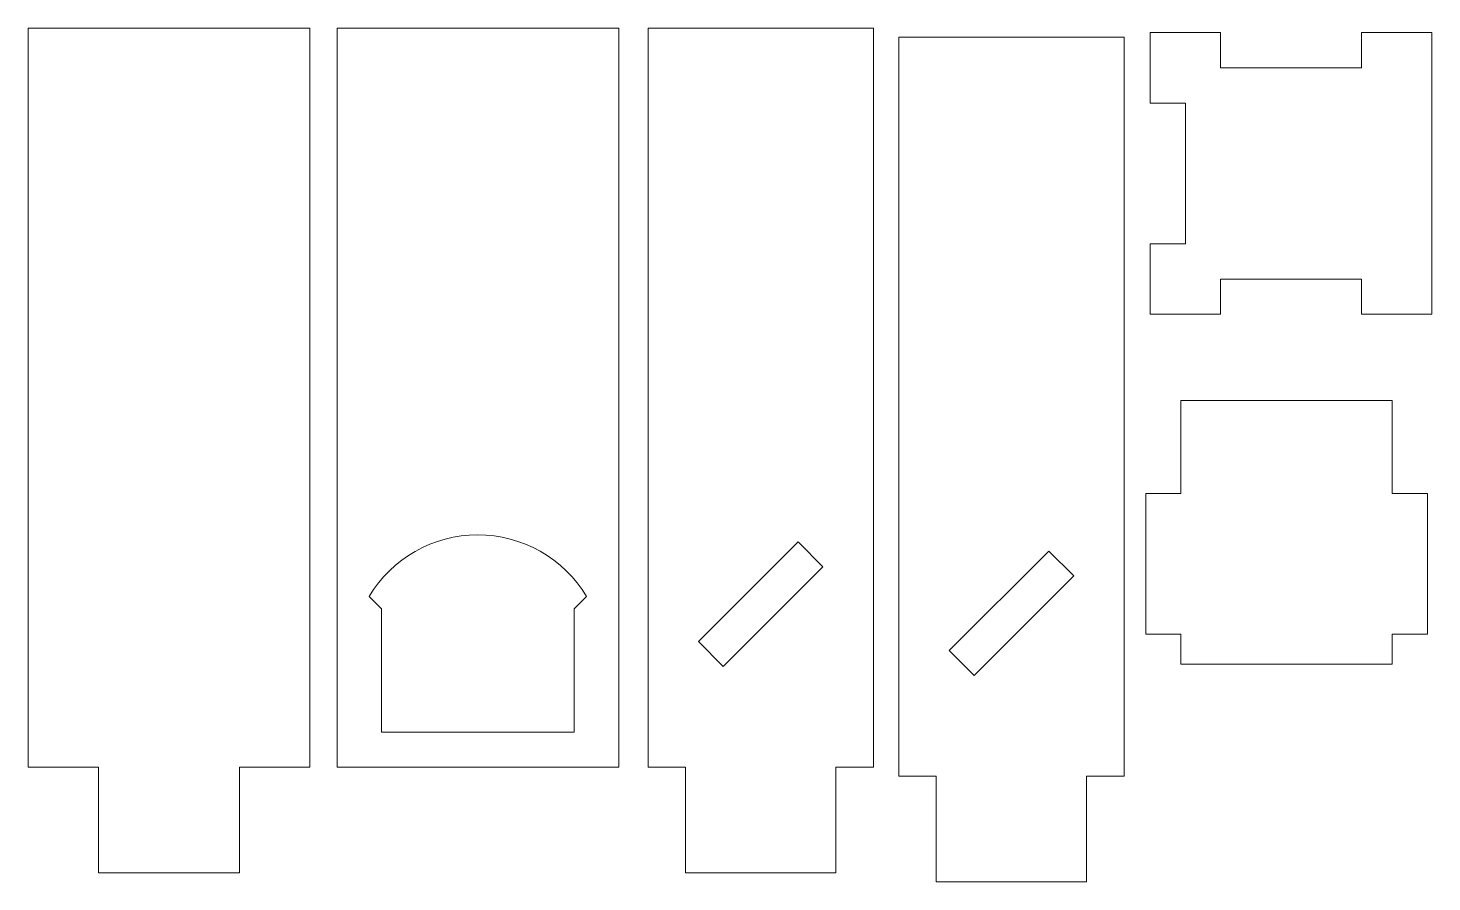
# Model space of a CAD drawing. Header units: inches. Extents: x -15.85 to -10.87, y 5.82 to 8.85.
import ezdxf

# ---------------------------------------------------------------- set-up
doc = ezdxf.new("R2010")
doc.units = ezdxf.units.IN
doc.header["$MEASUREMENT"] = 0
doc.layers.add('Layer 1', color=7, linetype='Continuous')

msp = doc.modelspace()

# ---------------------------------------------------------------- linework, layer by layer
at = {"layer": 'Layer 1', "color": 1, "lineweight": 9}
for points, knots in [([(-14.8548, 8.8548), (-14.8548, 8.8548), (-15.8548, 8.8548), (-15.8548, 8.8548), (-15.8548, 8.8548), (-15.8548, 8.8548), (-15.8548, 6.2298), (-15.8548, 6.2298), (-15.8548, 6.2298), (-15.8548, 6.2298), (-15.6048, 6.2298), (-15.6048, 6.2298), (-15.6048, 6.2298), (-15.6048, 6.2298), (-15.6048, 5.8548), (-15.6048, 5.8548), (-15.6048, 5.8548), (-15.6048, 5.8548), (-15.1048, 5.8548), (-15.1048, 5.8548), (-15.1048, 5.8548), (-15.1048, 5.8548), (-15.1048, 6.2298), (-15.1048, 6.2298), (-15.1048, 6.2298), (-15.1048, 6.2298), (-14.8548, 6.2298), (-14.8548, 6.2298), (-14.8548, 6.2298), (-14.8548, 6.2298), (-14.8548, 8.8548), (-14.8548, 8.8548)], [0, 0, 0, 0, 0.111111, 0.111111, 0.111111, 0.111111, 0.222222, 0.222222, 0.222222, 0.222222, 0.333333, 0.333333, 0.333333, 0.333333, 0.444444, 0.444444, 0.444444, 0.444444, 0.555556, 0.555556, 0.555556, 0.555556, 0.666667, 0.666667, 0.666667, 0.666667, 0.777778, 0.777778, 0.777778, 0.777778, 1, 1, 1, 1]), ([(-13.7581, 8.8548), (-13.7581, 8.8548), (-14.7581, 8.8548), (-14.7581, 8.8548), (-14.7581, 8.8548), (-14.7581, 8.8548), (-14.7581, 6.2298), (-14.7581, 6.2298), (-14.7581, 6.2298), (-14.7581, 6.2298), (-13.7581, 6.2298), (-13.7581, 6.2298), (-13.7581, 6.2298), (-13.7581, 6.2298), (-13.7581, 8.8548), (-13.7581, 8.8548)], [0, 0, 0, 0, 0.2, 0.2, 0.2, 0.2, 0.4, 0.4, 0.4, 0.4, 0.6, 0.6, 0.6, 0.6, 1, 1, 1, 1]), ([(-13.5207, 6.2298), (-13.5207, 6.2298), (-13.5207, 5.8548), (-13.5207, 5.8548), (-13.5207, 5.8548), (-13.5207, 5.8548), (-12.9874, 5.8548), (-12.9874, 5.8548), (-12.9874, 5.8548), (-12.9874, 5.8548), (-12.9874, 6.2298), (-12.9874, 6.2298), (-12.9874, 6.2298), (-12.9874, 6.2298), (-12.854, 6.2298), (-12.854, 6.2298), (-12.854, 6.2298), (-12.854, 6.2298), (-12.854, 8.8548), (-12.854, 8.8548), (-12.854, 8.8548), (-12.854, 8.8548), (-13.654, 8.8548), (-13.654, 8.8548), (-13.654, 8.8548), (-13.654, 8.8548), (-13.654, 6.2298), (-13.654, 6.2298), (-13.654, 6.2298), (-13.654, 6.2298), (-13.5207, 6.2298), (-13.5207, 6.2298)], [0, 0, 0, 0, 0.111111, 0.111111, 0.111111, 0.111111, 0.222222, 0.222222, 0.222222, 0.222222, 0.333333, 0.333333, 0.333333, 0.333333, 0.444444, 0.444444, 0.444444, 0.444444, 0.555556, 0.555556, 0.555556, 0.555556, 0.666667, 0.666667, 0.666667, 0.666667, 0.777778, 0.777778, 0.777778, 0.777778, 1, 1, 1, 1]), ([(-12.6304, 6.1976), (-12.6304, 6.1976), (-12.6304, 5.8226), (-12.6304, 5.8226), (-12.6304, 5.8226), (-12.6304, 5.8226), (-12.097, 5.8226), (-12.097, 5.8226), (-12.097, 5.8226), (-12.097, 5.8226), (-12.097, 6.1976), (-12.097, 6.1976), (-12.097, 6.1976), (-12.097, 6.1976), (-11.9637, 6.1976), (-11.9637, 6.1976), (-11.9637, 6.1976), (-11.9637, 6.1976), (-11.9637, 8.8226), (-11.9637, 8.8226), (-11.9637, 8.8226), (-11.9637, 8.8226), (-12.7637, 8.8226), (-12.7637, 8.8226), (-12.7637, 8.8226), (-12.7637, 8.8226), (-12.7637, 6.1976), (-12.7637, 6.1976), (-12.7637, 6.1976), (-12.7637, 6.1976), (-12.6304, 6.1976), (-12.6304, 6.1976)], [0, 0, 0, 0, 0.111111, 0.111111, 0.111111, 0.111111, 0.222222, 0.222222, 0.222222, 0.222222, 0.333333, 0.333333, 0.333333, 0.333333, 0.444444, 0.444444, 0.444444, 0.444444, 0.555556, 0.555556, 0.555556, 0.555556, 0.666667, 0.666667, 0.666667, 0.666667, 0.777778, 0.777778, 0.777778, 0.777778, 1, 1, 1, 1]), ([(-10.871, 7.8387), (-10.871, 7.8387), (-10.871, 8.8387), (-10.871, 8.8387), (-10.871, 8.8387), (-10.871, 8.8387), (-11.121, 8.8387), (-11.121, 8.8387), (-11.121, 8.8387), (-11.121, 8.8387), (-11.121, 8.7137), (-11.121, 8.7137), (-11.121, 8.7137), (-11.121, 8.7137), (-11.621, 8.7137), (-11.621, 8.7137), (-11.621, 8.7137), (-11.621, 8.7137), (-11.621, 8.8387), (-11.621, 8.8387), (-11.621, 8.8387), (-11.621, 8.8387), (-11.871, 8.8387), (-11.871, 8.8387), (-11.871, 8.8387), (-11.871, 8.8387), (-11.871, 8.5887), (-11.871, 8.5887), (-11.871, 8.5887), (-11.871, 8.5887), (-11.746, 8.5887), (-11.746, 8.5887), (-11.746, 8.5887), (-11.746, 8.5887), (-11.746, 8.0887), (-11.746, 8.0887), (-11.746, 8.0887), (-11.746, 8.0887), (-11.871, 8.0887), (-11.871, 8.0887), (-11.871, 8.0887), (-11.871, 8.0887), (-11.871, 7.8387), (-11.871, 7.8387), (-11.871, 7.8387), (-11.871, 7.8387), (-11.621, 7.8387), (-11.621, 7.8387), (-11.621, 7.8387), (-11.621, 7.8387), (-11.621, 7.9637), (-11.621, 7.9637), (-11.621, 7.9637), (-11.621, 7.9637), (-11.121, 7.9637), (-11.121, 7.9637), (-11.121, 7.9637), (-11.121, 7.9637), (-11.121, 7.8387), (-11.121, 7.8387), (-11.121, 7.8387), (-11.121, 7.8387), (-10.871, 7.8387), (-10.871, 7.8387)], [0, 0, 0, 0, 0.058824, 0.058824, 0.058824, 0.058824, 0.117647, 0.117647, 0.117647, 0.117647, 0.176471, 0.176471, 0.176471, 0.176471, 0.235294, 0.235294, 0.235294, 0.235294, 0.294118, 0.294118, 0.294118, 0.294118, 0.352941, 0.352941, 0.352941, 0.352941, 0.411765, 0.411765, 0.411765, 0.411765, 0.470588, 0.470588, 0.470588, 0.470588, 0.529412, 0.529412, 0.529412, 0.529412, 0.588235, 0.588235, 0.588235, 0.588235, 0.647059, 0.647059, 0.647059, 0.647059, 0.705882, 0.705882, 0.705882, 0.705882, 0.764706, 0.764706, 0.764706, 0.764706, 0.823529, 0.823529, 0.823529, 0.823529, 0.882353, 0.882353, 0.882353, 0.882353, 1, 1, 1, 1]), ([(-11.7621, 6.5965), (-11.7621, 6.5965), (-11.0121, 6.5965), (-11.0121, 6.5965), (-11.0121, 6.5965), (-11.0121, 6.5965), (-11.0121, 6.7025), (-11.0121, 6.7025), (-11.0121, 6.7025), (-11.0121, 6.7025), (-10.8871, 6.7025), (-10.8871, 6.7025), (-10.8871, 6.7025), (-10.8871, 6.7025), (-10.8871, 7.2025), (-10.8871, 7.2025), (-10.8871, 7.2025), (-10.8871, 7.2025), (-11.0121, 7.2025), (-11.0121, 7.2025), (-11.0121, 7.2025), (-11.0121, 7.2025), (-11.0121, 7.5325), (-11.0121, 7.5325), (-11.0121, 7.5325), (-11.0121, 7.5325), (-11.7621, 7.5325), (-11.7621, 7.5325), (-11.7621, 7.5325), (-11.7621, 7.5325), (-11.7621, 7.2025), (-11.7621, 7.2025), (-11.7621, 7.2025), (-11.7621, 7.2025), (-11.8871, 7.2025), (-11.8871, 7.2025), (-11.8871, 7.2025), (-11.8871, 7.2025), (-11.8871, 6.7025), (-11.8871, 6.7025), (-11.8871, 6.7025), (-11.8871, 6.7025), (-11.7621, 6.7025), (-11.7621, 6.7025), (-11.7621, 6.7025), (-11.7621, 6.7025), (-11.7621, 6.5965), (-11.7621, 6.5965)], [0, 0, 0, 0, 0.076923, 0.076923, 0.076923, 0.076923, 0.153846, 0.153846, 0.153846, 0.153846, 0.230769, 0.230769, 0.230769, 0.230769, 0.307692, 0.307692, 0.307692, 0.307692, 0.384615, 0.384615, 0.384615, 0.384615, 0.461538, 0.461538, 0.461538, 0.461538, 0.538462, 0.538462, 0.538462, 0.538462, 0.615385, 0.615385, 0.615385, 0.615385, 0.692308, 0.692308, 0.692308, 0.692308, 0.769231, 0.769231, 0.769231, 0.769231, 0.846154, 0.846154, 0.846154, 0.846154, 1, 1, 1, 1]), ([(-13.8721, 6.8363), (-13.8721, 6.8363), (-13.9161, 6.7923), (-13.9161, 6.7923), (-13.9161, 6.7923), (-13.9161, 6.7923), (-13.9161, 6.3548), (-13.9161, 6.3548), (-13.9161, 6.3548), (-13.9161, 6.3548), (-14.6001, 6.3548), (-14.6001, 6.3548), (-14.6001, 6.3548), (-14.6001, 6.3548), (-14.6001, 6.7923), (-14.6001, 6.7923), (-14.6001, 6.7923), (-14.6001, 6.7923), (-14.644, 6.8363), (-14.644, 6.8363), (-14.644, 6.8363), (-14.563, 6.9719), (-14.4168, 7.055), (-14.2589, 7.0553), (-14.2589, 7.0553), (-14.1009, 7.0556), (-13.9536, 6.9716), (-13.8721, 6.8363)], [0, 0, 0, 0, 0.125, 0.125, 0.125, 0.125, 0.25, 0.25, 0.25, 0.25, 0.375, 0.375, 0.375, 0.375, 0.5, 0.5, 0.5, 0.5, 0.625, 0.625, 0.625, 0.625, 0.75, 0.75, 0.75, 0.75, 1, 1, 1, 1]), ([(-13.1214, 7.0298), (-13.1214, 7.0298), (-13.0331, 6.9414), (-13.0331, 6.9414), (-13.0331, 6.9414), (-13.0331, 6.9414), (-13.3866, 6.5879), (-13.3866, 6.5879), (-13.3866, 6.5879), (-13.3866, 6.5879), (-13.475, 6.6763), (-13.475, 6.6763), (-13.475, 6.6763), (-13.475, 6.6763), (-13.1214, 7.0298), (-13.1214, 7.0298)], [0, 0, 0, 0, 0.2, 0.2, 0.2, 0.2, 0.4, 0.4, 0.4, 0.4, 0.6, 0.6, 0.6, 0.6, 1, 1, 1, 1]), ([(-12.2311, 6.9976), (-12.2311, 6.9976), (-12.1427, 6.9092), (-12.1427, 6.9092), (-12.1427, 6.9092), (-12.1427, 6.9092), (-12.4963, 6.5556), (-12.4963, 6.5556), (-12.4963, 6.5556), (-12.4963, 6.5556), (-12.5847, 6.644), (-12.5847, 6.644), (-12.5847, 6.644), (-12.5847, 6.644), (-12.2311, 6.9976), (-12.2311, 6.9976)], [0, 0, 0, 0, 0.2, 0.2, 0.2, 0.2, 0.4, 0.4, 0.4, 0.4, 0.6, 0.6, 0.6, 0.6, 1, 1, 1, 1])]:
    msp.add_open_spline(points, degree=3, knots=knots, dxfattribs=at)

doc.saveas('drawing.dxf')
